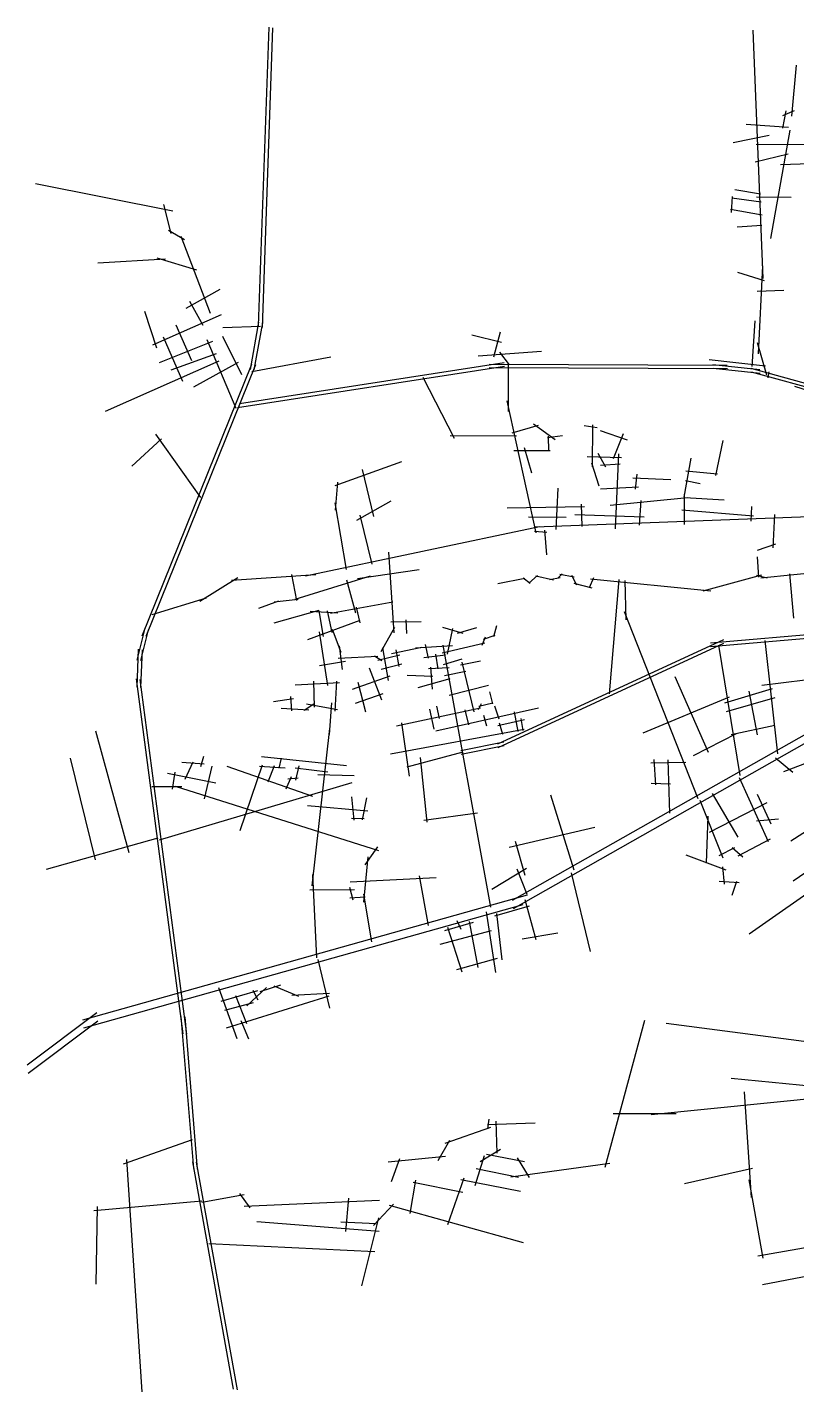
# Model space of a CAD drawing. Header units: metres. Extents: x 63680 to 71417, y 2014 to 6831.
# Drawn here: x 63680 to 66302, y 2136 to 6785 of the extents above; entities that cross this region are included whole.
import ezdxf

# ---------------------------------------------------------------- set-up
doc = ezdxf.new("R2010")
doc.units = ezdxf.units.M
doc.header["$MEASUREMENT"] = 0
doc.layers.add('路网', color=2, linetype='Continuous')

msp = doc.modelspace()

# ---------------------------------------------------------------- linework, layer by layer
at = {"layer": '路网'}
for p, q in [((64468.4, 5767.7), (64504.2, 6784.7)), ((64481.2, 5762), (64517.2, 6783.2)), ((66187.2, 5929), (66152.8, 6775)), ((66284.6, 6481.4), (66300.5, 6656.1)), ((66253.9, 6440.5), (66266.1, 6499.6)), ((66254.2, 6484.3), (66293.6, 6500.9)), ((66085.2, 6392.5), (66208.3, 6417.6)), ((66129.4, 6454.2), (66273.5, 6444.7)), ((66213.5, 6065.4), (66279.6, 6433.7)), ((66163.4, 6387), (66377.4, 6385.1)), ((66160.4, 6326.7), (66272.5, 6353.1)), ((66246.6, 6317.2), (66347.8, 6320.7)), ((63708.7, 6253), (64175.8, 6159)), ((66090.7, 6232.5), (66178.1, 6217.7)), ((66079.7, 6153.6), (66082.7, 6208.6)), ((66080.3, 6203.1), (66181.1, 6189.9)), ((66164.9, 6206.7), (66282.2, 6205.7)), ((64144.3, 6180.7), (64169, 6081.8)), ((66075.7, 6165.2), (66183.6, 6146)), ((64161, 6093.9), (64216.5, 6061.8)), ((66098.9, 6104.6), (66183.3, 6110.1)), ((64203.6, 6073.1), (64303.6, 5811.1)), ((64121.7, 5999.7), (64256.9, 5958.7)), ((63920.3, 5982.6), (64150.9, 5996.3)), ((66171.7, 5672.3), (66186.5, 5972)), ((66099.4, 5950), (66190.9, 5922.5)), ((64221.5, 5828), (64337.3, 5892.1)), ((66166.8, 5886), (66257.8, 5889.3)), ((64079.5, 5817.6), (64120.2, 5692.4)), ((64232.9, 5851), (64278.2, 5769.7)), ((64107.7, 5702.3), (64341.8, 5806.4)), ((64187, 5771.1), (64239.5, 5649.8)), ((64346.6, 5761.7), (64475.4, 5766.1)), ((64440.4, 5618.7), (64469.6, 5779.8)), ((64453.3, 5617.1), (64482.6, 5778.2)), ((66149.7, 5628.5), (66160.5, 5784.2)), ((64143.1, 5730.4), (64208.7, 5579.1)), ((64391.6, 5485.6), (64293.4, 5720)), ((64345.9, 5732.3), (64410.5, 5601.7)), ((65194.6, 5737.2), (65295.6, 5711.8)), ((65269.8, 5661.7), (65292, 5746.7)), ((64131.2, 5642.1), (64312.1, 5715.6)), ((64170.7, 5617.7), (64325.4, 5672.8)), ((65216.5, 5664.9), (65432.2, 5681.1)), ((65289.2, 5677.6), (65322, 5634.2)), ((66167.1, 5710.5), (66198.8, 5600.2)), ((63946.4, 5476.5), (64333.7, 5648.1)), ((64071.9, 4711.4), (64445.5, 5637.3)), ((64084.9, 4709.8), (64458.5, 5635.8)), ((64247.7, 5559.9), (64400.3, 5644.1)), ((64396.7, 5489.6), (65306, 5630.6)), ((64403.8, 5502.8), (65305.2, 5642.5)), ((64445.4, 5612), (64714.3, 5661.7)), ((65253.6, 5637.2), (66064.9, 5633.5)), ((65318.1, 5633.3), (65318.5, 5475.1)), ((66003.8, 5653), (66195.6, 5631.2)), ((66016.3, 5635.7), (66176, 5618.6)), ((65027.4, 5592.5), (65134.2, 5384.2)), ((65254.4, 5625.2), (66065.6, 5621.6)), ((66017.1, 5623.8), (66176.8, 5606.6)), ((66145.9, 5622.9), (66687.6, 5473.1)), ((66146.7, 5610.9), (66688.4, 5461.2)), ((66206.4, 5610.3), (66202.8, 5589.9)), ((66294.4, 5562.3), (66496.8, 5495.6)), ((65314.6, 5511.4), (65413.3, 5062.5)), ((64117.1, 5398.5), (64270.9, 5182.8)), ((65121, 5394), (65346.6, 5392.9)), ((65331.9, 5403.1), (65422, 5429.4)), ((65404.9, 5433.1), (65478.4, 5380.5)), ((65452.9, 5386.5), (65503.8, 5393.4)), ((65577.1, 5428.4), (65622.3, 5421.1)), ((65606.2, 5429.8), (65604.7, 5286.7)), ((65632.1, 5411.2), (65724.2, 5379.6)), ((65677.4, 5315.6), (65711.2, 5401.2)), ((64036.7, 5289.8), (64137.5, 5382.4)), ((65373.5, 5352.8), (65398.4, 5266.9)), ((65454.8, 5391.5), (65456.6, 5340.8)), ((66025.9, 5257.2), (66051, 5376.6)), ((64729.8, 5223.9), (64955.9, 5304.8)), ((65337.9, 5342.6), (65461.7, 5343.1)), ((65587.5, 5322.7), (65704.8, 5319.1)), ((65603, 5301.1), (65627.8, 5222.1)), ((65624.2, 5333.6), (65650.1, 5286.8)), ((65695, 5331.4), (65683.6, 5075.5)), ((65941.4, 5317.1), (65917.5, 5183.5)), ((64820.8, 5278), (64859.5, 5117.7)), ((65633.5, 5293.3), (65700.5, 5297.6)), ((65757.3, 5261.6), (65750.8, 5211.2)), ((65924.3, 5273.2), (66032.2, 5263)), ((64737.8, 5234.3), (64728.9, 5139.8)), ((65487.4, 5214.5), (65480.8, 5073.4)), ((65632.8, 5211.9), (65763.1, 5219.1)), ((65742.9, 5249.3), (65872.4, 5244.3)), ((65922.3, 5240.8), (65973.1, 5230.6)), ((64728.7, 5164.9), (64767.1, 4937.3)), ((64802.9, 5105.2), (64920.1, 5171.3)), ((65666.5, 5156.5), (65930, 5182.2)), ((65770.7, 5172.2), (65765, 5088)), ((65918.6, 5194.3), (65918.6, 5090.8)), ((65920.8, 5182.3), (66054.6, 5174.7)), ((64813.5, 5122.1), (64853.7, 4954.9)), ((65315.7, 5147.5), (65578.9, 5151.7)), ((65387.5, 5116.6), (65516, 5115.6)), ((65411.5, 5082.1), (66532.1, 5125.4)), ((65545.8, 5125.1), (65781.4, 5116.5)), ((65567.1, 5159.7), (65569.5, 5083.3)), ((65910, 5140.8), (66154.2, 5120.1)), ((66147.1, 5152.2), (66145, 5102.2)), ((66225.7, 5125.1), (66220.7, 5011.6)), ((64628.3, 4915.6), (65425.5, 5084)), ((65408.3, 5068.3), (65449.9, 5064.4)), ((65442.5, 5071.8), (65449, 4986.8)), ((66168.5, 5003), (66230.7, 5025.2)), ((64910.9, 4996.6), (64929.6, 4722)), ((66172.6, 4910.9), (66168.4, 4979.9)), ((64805.2, 4907.1), (65015.3, 4936.8)), ((66179.2, 4909.2), (66518.1, 4943.5)), ((64268.1, 4829.2), (64397.5, 4910.2)), ((64375.8, 4900.8), (64663.6, 4920.2)), ((64580.1, 4920.3), (64597.9, 4831.9)), ((64592.8, 4836), (64849.3, 4916.1)), ((64768.4, 4901.9), (64799.1, 4789.5)), ((65283, 4889.9), (65375.1, 4908.1)), ((65370.2, 4909.4), (65393.5, 4891)), ((65389.3, 4890.8), (65418.2, 4916.9)), ((65413.3, 4915.5), (65473.1, 4902)), ((65460.3, 4903.6), (65495.5, 4909.8)), ((65487.4, 4907.7), (65502.5, 4922.8)), ((65495.1, 4921.4), (65543.5, 4911.9)), ((65534.9, 4918.1), (65551.5, 4885.5)), ((65542, 4891.1), (65603.2, 4874.5)), ((65609.4, 4908.9), (65594.9, 4874.5)), ((65598.7, 4905.3), (66009.1, 4864)), ((65695.2, 4903.6), (65662.5, 4513.4)), ((65716.2, 4900.3), (65720, 4765.2)), ((65983.5, 4864.7), (66182.4, 4918.8)), ((66164.8, 4917.8), (66201.3, 4908.4)), ((66277, 4922.3), (66290.6, 4770.9)), ((64105.6, 4783.6), (64290.5, 4841)), ((64521.5, 4827.5), (64603.2, 4835.8)), ((64469.7, 4806), (64537.7, 4830.5)), ((64521.1, 4755.7), (64674.7, 4798.9)), ((64643.7, 4795.5), (64738.7, 4789.7)), ((64673.3, 4796.5), (64688.3, 4708.6)), ((64701.7, 4796.8), (64717.6, 4722.8)), ((64713.4, 4787.9), (64925.6, 4827.5)), ((64801.3, 4808.7), (64813.6, 4755.9)), ((65714.1, 4794), (65964.4, 4156.7)), ((64635.9, 4698.8), (64814.6, 4765.1)), ((64918.5, 4759), (65021.8, 4759.8)), ((64970.3, 4765.4), (64972.1, 4719.3)), ((65278.4, 4745.3), (65268.6, 4707.9)), ((66008, 4687.5), (66708.2, 4747.8)), ((64079.2, 4733.1), (64053.2, 4628.7)), ((64092.1, 4731.5), (64066.2, 4627.1)), ((64674.8, 4724.4), (64702.8, 4542.4)), ((64719.2, 4734), (64748.4, 4655.4)), ((64886.1, 4658.3), (64932, 4740.4)), ((65094.9, 4740.6), (65163.8, 4720.1)), ((65112.2, 4648.9), (65130.3, 4735.8)), ((65145.7, 4720.5), (65211.5, 4739.4)), ((65240.6, 4707), (65228.4, 4678.7)), ((65234.3, 4699.9), (65274.5, 4713.3)), ((65284, 4343.4), (66053.5, 4698.5)), ((66008.3, 4674.8), (66697.2, 4734)), ((64058.5, 4665.4), (64053.1, 4536.4)), ((64071.5, 4663.8), (64066.1, 4534.8)), ((64743.3, 4677.3), (64753.4, 4596.5)), ((64890.3, 4670.6), (64909.6, 4559.1)), ((64921.4, 4650.9), (65024.2, 4672.9)), ((64935.7, 4663.2), (64945.7, 4607.1)), ((65003.1, 4670.9), (65128.8, 4678)), ((65035.6, 4682.2), (65045.6, 4635)), ((65093.7, 4653.1), (65239, 4687.3)), ((65095.8, 4679.3), (65258.2, 3786.8)), ((65284.3, 4330.6), (66053.8, 4685.8)), ((66035.3, 4679.9), (66107.3, 4235.5)), ((66193.5, 4694.8), (66236.2, 4309.4)), ((64675.9, 4610.4), (64764.3, 4625.2)), ((64739.1, 4634.8), (64874.6, 4641.4)), ((64863.8, 4642.9), (64888.7, 4627.2)), ((64874.5, 4628.5), (64949.2, 4647)), ((64886.1, 4597.6), (64956.3, 4615.9)), ((65031.9, 4637.9), (65105.6, 4646.4)), ((65046.8, 4599.8), (65118.1, 4603.5)), ((65053.8, 4604), (65059.8, 4529.6)), ((65071.5, 4648.6), (65079.2, 4598.3)), ((65098.9, 4613.5), (65161.9, 4632.9)), ((65156.6, 4611.9), (65224.2, 4625.6)), ((65160.8, 4621.8), (65202.1, 4452.3)), ((65333, 3810), (66753, 4615.4)), ((64051.2, 4564.2), (64209.9, 3355.6)), ((64064.2, 4562.7), (64222.8, 3354.1)), ((64655.7, 4557), (64658.2, 4468)), ((64733.9, 4557.1), (64727.8, 4454.5)), ((64788.8, 4529.4), (64916.2, 4575.5)), ((64844.7, 4602.3), (64887.6, 4492.8)), ((64974.6, 4577.1), (65062.5, 4573.9)), ((65012, 4535.3), (65121.1, 4565.7)), ((65102, 4576.4), (65174.2, 4591.3)), ((65336.3, 3782.5), (66756.3, 4587.8)), ((65886.8, 4573.1), (65999.8, 4314.6)), ((66182.4, 4542.9), (66552.7, 4589.1)), ((64592.6, 4544), (64744.1, 4551.9)), ((64798.2, 4481.4), (64893, 4514.3)), ((64806.7, 4552.9), (64832.9, 4452.1)), ((65117.3, 4509.6), (65252.1, 4543.6)), ((65255.5, 4519.9), (65265.5, 4479.6)), ((66056.9, 4482.9), (66218.9, 4532.3)), ((66138.5, 4523), (66166.4, 4373.5)), ((64518.7, 4487.2), (64586.8, 4498)), ((64545.1, 4464.7), (64639.1, 4458.8)), ((64576.6, 4504.1), (64581.1, 4455.2)), ((64623.7, 4457.9), (64656.6, 4480)), ((64632.1, 4480), (64736.9, 4459.9)), ((64716.8, 4483.2), (64708.9, 4375.4)), ((64938.3, 4405.1), (65224.5, 4466.3)), ((65071.8, 4388), (65422, 4465.6)), ((65074.4, 4472.1), (65084.1, 4429.7)), ((65218, 4459.9), (65228.3, 4480.4)), ((65218.8, 4472), (65266.7, 4483.4)), ((65272.4, 4472.8), (65286.9, 4428.3)), ((65779.1, 4381), (66072.1, 4503.8)), ((66062.7, 4453.8), (66228.2, 4500.9)), ((65050.3, 4461.6), (65065.4, 4393)), ((65171.2, 4459.1), (65183.4, 4407.8)), ((65234.4, 4440.5), (65244.3, 4404.3)), ((65283.5, 4405.9), (65374.8, 4426)), ((65338.7, 4452.2), (65351.6, 4385.3)), ((65361.5, 4429.4), (65368.4, 4388.7)), ((63912.9, 4387.5), (64026.7, 3972.7)), ((64651.1, 3859.5), (64710.8, 4395.5)), ((64917.3, 4309.6), (65372.9, 4393.3)), ((64955.3, 4415.3), (64981.7, 4232.7)), ((65287.7, 4414.6), (65299.5, 4375.8)), ((65950.3, 4303.6), (66096.5, 4378.1)), ((66078.6, 4375.5), (66227.6, 4407.1)), ((65157.4, 4320.4), (65304.3, 4349.9)), ((65158.7, 4307.8), (65304.7, 4337.2)), ((63826.5, 4294.7), (63911.9, 3948.5)), ((64207.1, 4280.7), (64282.5, 4275.1)), ((64218.3, 4222.6), (64245.3, 4281.7)), ((64271.3, 4265.9), (64282, 4301)), ((64478.4, 4299.9), (64768, 4269.7)), ((64538.8, 4259.9), (64546.1, 4294.5)), ((64974.1, 4264.4), (65165.3, 4316)), ((65018.7, 4296.5), (65041.8, 4076.8)), ((65804.8, 4278.2), (65924.1, 4281)), ((65815.3, 4289.8), (65820.9, 4203.7)), ((65862.4, 4288.2), (65868.1, 4106.7)), ((66229.6, 4295.9), (66288.4, 4247.1)), ((66257.6, 4249.2), (66386.6, 4297.9)), ((64158.2, 4243.5), (64322.3, 4210.4)), ((64175, 4189), (64184.2, 4246.6)), ((64283.6, 4156), (64310.1, 4267.4)), ((64360.5, 4266.9), (64652.2, 4164.8)), ((64406, 4047.7), (64481.2, 4272.2)), ((64471.8, 4266.6), (64558.7, 4261.8)), ((64501.3, 4213.6), (64522.6, 4269.7)), ((64562.5, 4189.7), (64580.1, 4231.4)), ((64592.7, 4261.6), (64704, 4248.3)), ((64595.7, 4219.4), (64606.8, 4268.2)), ((64670.8, 4239), (64793.7, 4235)), ((64105.2, 4197.3), (64206.5, 4197.8)), ((64131.1, 4016.6), (64787, 4211.2)), ((64184.1, 4199.2), (64876.9, 3979.6)), ((64568.5, 4224.4), (64603.8, 4227.4)), ((65805.6, 4208.9), (65871.7, 4206.9)), ((66105.6, 4228.2), (66204.5, 4011)), ((64785.4, 4162.3), (64792.7, 4083.1)), ((64822.2, 4084.1), (64837.7, 4159.1)), ((65462.6, 4169.8), (65542.9, 3913.9)), ((65971.2, 4150.8), (66050.2, 3955.1)), ((66004, 4041.7), (66200.6, 4143.1)), ((66013.1, 4174.5), (66100.6, 4025.7)), ((66167, 4171.7), (66213.2, 4070.4)), ((64635.3, 4133.6), (64840.1, 4115.2)), ((65031.4, 4083.1), (65214.7, 4107.8)), ((65998.5, 4096.3), (65992.7, 3936.2)), ((66281.6, 4012.5), (66457.3, 4126.1)), ((64785.1, 4089.4), (64828.2, 4088.7)), ((65322.6, 3991.2), (65614.4, 4059)), ((66164.2, 4080.9), (66239.7, 4087.9)), ((63745.4, 3916.6), (64125.8, 4023.2)), ((65342.3, 4011.6), (65375.1, 3895.7)), ((66102.1, 3962), (66212.3, 4019.7)), ((66139.5, 3696.4), (66627.6, 4037.1)), ((64840.3, 3958.2), (64826.3, 3803.9)), ((64873.1, 3991.8), (64830.4, 3931.1)), ((65924.4, 3965.4), (66059.7, 3913.9)), ((66037.5, 3962.9), (66090.4, 3990.2)), ((66081.8, 3989.8), (66117.8, 3957.7)), ((66289.5, 3877), (66409.4, 3958.9)), ((65262.7, 3848.3), (65381.6, 3919.7)), ((65348.1, 3917.6), (65382.4, 3831.5)), ((66048.6, 3924.6), (66054.9, 3865.2)), ((64667.4, 3613.7), (64653, 3897.6)), ((64780.1, 3873.2), (65073.2, 3887.3)), ((65015.6, 3893.5), (65046.5, 3724.1)), ((65533.1, 3903.7), (65598.5, 3635.1)), ((66037.1, 3874.9), (66105.9, 3870.5)), ((66081.5, 3827.8), (66097.5, 3875.7)), ((63870.2, 3403.1), (65384.7, 3828.7)), ((64643.5, 3846), (64794.8, 3847)), ((64778.5, 3855.4), (64789.5, 3812)), ((64779.1, 3819), (64832, 3822.3)), ((64826, 3830.7), (64853.6, 3669)), ((65375.1, 3812.6), (65412.6, 3676.5)), ((63873.4, 3375.5), (65369.3, 3796)), ((65244, 3771.2), (65275.8, 3563.6)), ((65272.7, 3756.9), (65390.8, 3791.2)), ((65102.4, 3706.8), (65200.7, 3735.7)), ((65144, 3740.8), (65157.2, 3711.8)), ((65186.2, 3738.3), (65215.1, 3581.5)), ((65279.3, 3764.8), (65297.1, 3606.7)), ((65087.3, 3660.2), (65262.4, 3707.4)), ((65112.5, 3718.1), (65160.3, 3566.4)), ((65366.4, 3679.2), (65488.4, 3699.6)), ((64670.7, 3607.9), (64710, 3442.3)), ((65144, 3574.6), (65282.5, 3613)), ((64331.9, 3512.5), (64394.3, 3338.7)), ((64340.9, 3466.8), (64466.2, 3503.3)), ((64427.9, 3450.2), (64495.6, 3512.5)), ((64449.2, 3504.1), (64465.8, 3471.2)), ((64473.8, 3499.7), (64544.2, 3521.6)), ((64520.2, 3518.4), (64603.9, 3483.2)), ((64581.5, 3486.4), (64709.5, 3493.3)), ((64353.7, 3435.8), (64450.8, 3461.4)), ((64359.1, 3376), (64708.5, 3484.2)), ((64389.8, 3485.6), (64427.5, 3390.5)), ((63680.5, 3249.1), (63917.3, 3427.4)), ((63683.7, 3221.5), (63920.5, 3399.9)), ((64204, 3414.6), (64246.5, 2895.9)), ((64216.9, 3413), (64259.5, 2894.4)), ((64407.6, 3400.2), (64433.9, 3338.4)), ((65648.6, 2901.3), (65783.7, 3401.8)), ((65856.9, 3391.1), (66405, 3319.4)), ((66078.8, 3203.8), (66418.4, 3170.4)), ((65805.3, 3080), (66407.6, 3140.9)), ((66122.3, 3157.9), (66146.8, 2797.6)), ((65676.3, 3083.7), (65891.4, 3083.7)), ((65103.7, 2982.3), (65259.8, 3037)), ((65247.7, 3045.9), (65410.2, 3052.3)), ((65249.4, 3031), (65254.3, 3063.8)), ((65276.2, 3057), (65280.2, 2948.5)), ((64008.3, 2912.3), (64242.8, 2995.1)), ((65080.3, 2923.2), (65119.6, 2992.8)), ((64910.2, 2918.7), (65105.2, 2938.6)), ((64920.7, 2852.1), (64950, 2930.6)), ((65237.1, 2939.8), (65205, 2837.7)), ((65223.7, 2920.4), (65292.3, 2962.1)), ((65245.3, 2945), (65374.3, 2919.7)), ((65349.7, 2933.1), (65390.7, 2866)), ((64017.9, 2926.5), (64070.2, 2135.7)), ((64243.3, 2919.2), (64382.2, 2144.1)), ((64256.3, 2917.6), (64395.2, 2142.6)), ((65210.2, 2895.8), (65353.4, 2866.8)), ((65327.2, 2867.5), (65665.3, 2914.8)), ((65918.9, 2844.9), (66150.9, 2897.9)), ((64984.3, 2743.2), (65003.7, 2856.5)), ((64995.3, 2849.7), (65164.3, 2815.4)), ((65113.3, 2705.6), (65168.9, 2864.7)), ((65157.3, 2859.3), (65360.1, 2819.1)), ((66138.6, 2857.1), (66186, 2591)), ((64275, 2781.3), (64419.2, 2807.9)), ((64403.3, 2811.2), (64438.6, 2762.2)), ((64775, 2794.7), (64764.3, 2681.5)), ((63907.3, 2752.7), (64275.3, 2786)), ((63918.1, 2767), (63914.2, 2502.1)), ((64419.2, 2768.2), (64880.6, 2787.8)), ((64860.1, 2701.9), (64928.5, 2774.8)), ((64913.4, 2770.9), (65370.2, 2644)), ((64462.6, 2715.6), (64879.1, 2682.2)), ((64748.9, 2714.4), (64869.5, 2709.3)), ((64819.6, 2496.8), (64877.8, 2727.9)), ((64299.2, 2641.2), (64864.6, 2613.8)), ((66169.5, 2598.6), (66351.1, 2630.9)), ((66185, 2501.3), (66516.3, 2564.3))]:
    msp.add_line(p, q, dxfattribs=at)

doc.saveas('drawing.dxf')
